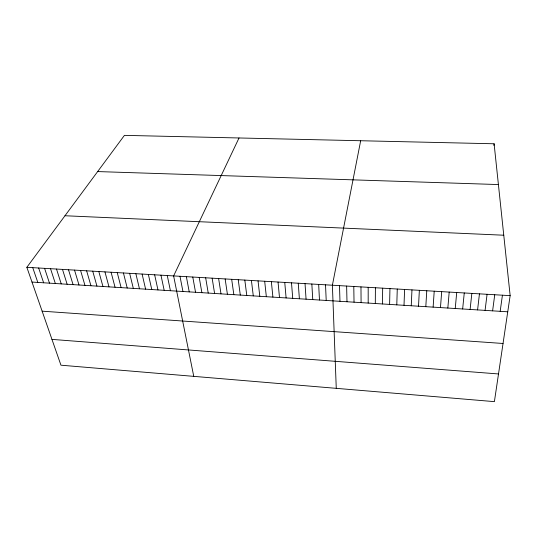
<?xml version="1.0" encoding="UTF-8"?>
<svg xmlns="http://www.w3.org/2000/svg" width="537" height="537" viewBox="0 0 537 537"><rect width="100%" height="100%" fill="white"/><g stroke="black" fill="none" stroke-linecap="round" stroke-linejoin="round"><path stroke-width="0.81" d="M375.303 303.519L375.41 287.745M382.438 303.962L382.673 288.174M389.607 304.412L389.956 288.597M396.796 304.862L397.266 289.027M404.012 305.311L404.603 289.456M411.248 305.761L411.966 289.893M418.518 306.218L419.357 290.322M425.807 306.674L426.774 290.759M433.124 307.13L434.218 291.195M440.468 307.594L441.689 291.631M447.838 308.05L449.187 292.074M455.235 308.513L456.712 292.511M462.652 308.976L464.263 292.954M470.103 309.446L471.842 293.403M493.912 145.42L494.1 143.775L124.43 135.364L26.85 267.305L60.95 365.194L494.396 401.636L510.15 295.645L494.1 143.775M477.581 309.909L479.447 293.846M485.079 310.379L487.079 294.296M492.61 310.849L494.745 294.746M500.169 311.319L502.431 295.196M360.669 140.741L332.39 285.221L336.263 388.338M239.019 137.975L173.619 275.911L193.756 376.356M97.653 171.571L498.41 184.56M64.984 215.746L503.766 235.219M26.85 267.305L510.15 295.645M31.992 282.059L507.747 311.796M42.128 311.171L503.041 343.479M51.961 339.384L498.511 373.953M32.744 267.654L37.805 282.422M38.657 267.997L43.631 282.784M44.584 268.346L49.485 283.153M50.538 268.695L55.351 283.516M56.506 269.044L61.238 283.885M62.493 269.393L67.138 284.254M68.501 269.749L73.059 284.623M74.522 270.104L79.006 284.999M80.57 270.453L84.96 285.369M86.632 270.809L90.941 285.744M92.72 271.165L96.942 286.12M98.821 271.527L102.956 286.496M104.943 271.883L108.991 286.872M111.085 272.246L115.046 287.248M117.247 272.608L121.12 287.631M123.429 272.971L127.215 288.013M129.639 273.333L133.324 288.396M135.861 273.695L139.459 288.778M142.104 274.065L145.608 289.161M148.366 274.434L151.783 289.544M154.649 274.803L157.972 289.933M160.952 275.172L164.181 290.322M167.275 275.541L170.417 290.712M179.989 276.287L182.936 291.49M186.373 276.662L189.232 291.886M192.783 277.038L195.542 292.282M199.214 277.414L201.872 292.678M205.664 277.79L208.228 293.074M212.135 278.173L214.599 293.471M218.626 278.549L220.996 293.873M225.137 278.931L227.413 294.276M231.675 279.314L233.843 294.679M238.233 279.703L240.301 295.082M244.812 280.086L246.785 295.484M251.417 280.475L253.283 295.894M258.042 280.864L259.801 296.296M264.687 281.254L266.345 296.706M271.353 281.643L272.91 297.115M278.045 282.039L279.495 297.532M284.758 282.428L286.107 297.941M291.497 282.824L292.732 298.357M298.257 283.221L299.384 298.773M305.036 283.617L306.063 299.19M311.843 284.019L312.756 299.606M318.669 284.415L319.475 300.029M325.516 284.818L326.214 300.452M339.498 285.637L339.975 301.311M346.633 286.06L346.989 301.747M353.789 286.476L354.031 302.19M360.971 286.899L361.092 302.626M368.181 287.322L368.187 303.069"/></g></svg>
